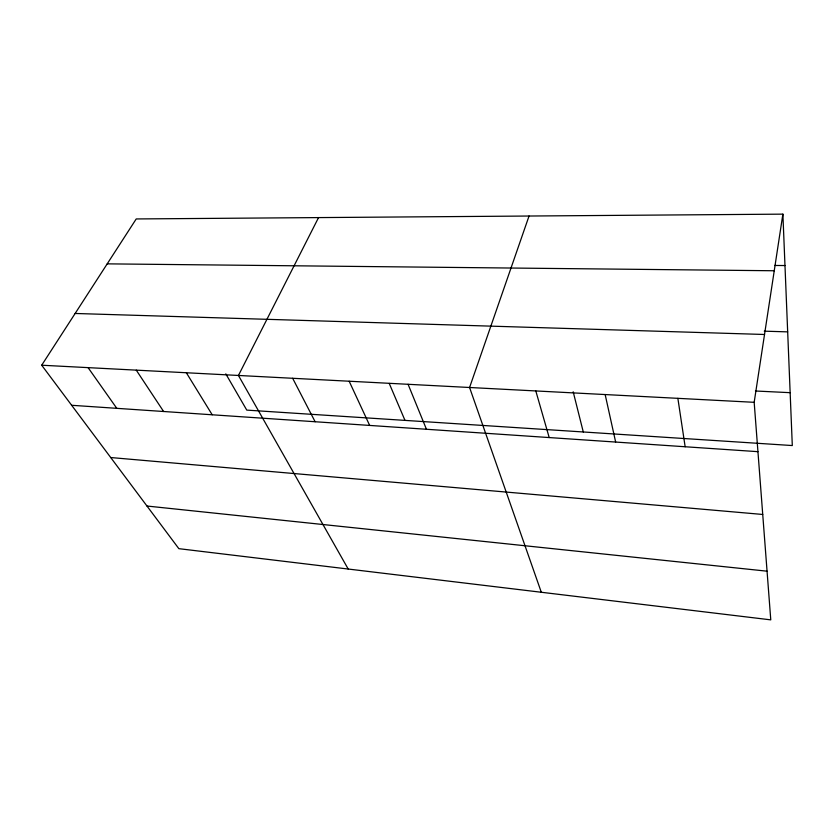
<?xml version="1.0" encoding="UTF-8"?>
<svg xmlns="http://www.w3.org/2000/svg" width="834" height="834" viewBox="0 0 834 834"><rect width="100%" height="100%" fill="white"/><g stroke="black" fill="none" stroke-linecap="round" stroke-linejoin="round"><path stroke-width="1.25" d="M754.176 402.311L782.886 214.14L136.223 218.946L41.7 365.219L178.851 548.668L770.772 619.86L754.176 402.311L41.7 365.219M529.048 216.027L469.573 387.497L541.297 592.255M318.546 217.591L238.441 375.467L348.195 569.028M774.63 265.462L784.982 265.546M107.211 263.857L774.244 270.758M764.267 331.171L787.682 331.869M75.143 313.469L764.528 334.486M755.448 391L790.152 392.678M71.651 405.282L757.939 451.674M110.713 457.532L762.735 514.463M146.982 506.029L767.061 571.186M88.091 367.638L116.791 408.337M136.265 370.14L163.61 411.496M186.347 372.756L212.201 414.779M225.795 373.851L246.77 410.109L792.3 445.554L782.886 214.14M292.661 378.282L315.116 421.733M349.165 381.232L369.671 425.423M389.228 383.421L404.99 420.388M408.087 384.297L426.445 429.26M535.803 390.938L549.199 437.558M573.187 391.792L583.279 431.97M605.161 394.555L615.648 442.051M677.865 398.339L685.152 446.753"/></g></svg>
